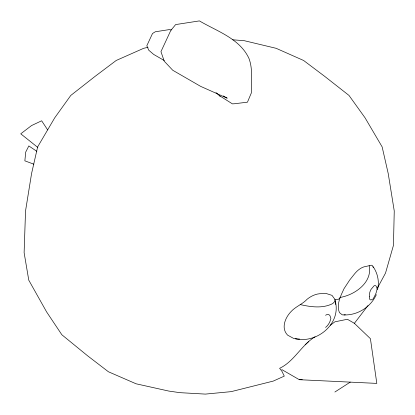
<?xml version="1.0" encoding="UTF-8"?>
<svg xmlns="http://www.w3.org/2000/svg" width="415" height="415" viewBox="0 0 415 415"><rect width="100%" height="100%" fill="white"/><g stroke="black" fill="none" stroke-linecap="round" stroke-linejoin="round"><path stroke-width="0.62" d="M377.484 289.67C379.601 281.91 377.66 273.21 373.137 266.643M377.52 287.891L385.519 273.075L393.456 245.353L394.25 210.96L388.217 173.543L382.142 146.894L365.055 117.808L349.005 95.44L324.634 76.313L303.583 60.471L276.141 48.316L244.186 40.675L232.758 39.804M376.343 294.671C370.476 307.588 356.449 316.111 342.225 314.824L339.444 312.609C336.145 304.532 340.679 295.962 344.03 288.669L349.7 280.011L354.384 274.102A26.809 15.215 -72.8 0 1 364.033 266.845L371.435 265.226L372.281 265.455L373.433 267.815M354.208 323.544L367.986 305.559M315.073 336.757C301.404 345.083 294.209 361.429 279.617 368.318L281.904 371.249L284.285 376.125L273.303 381.074L231.171 391.641L205.373 394.1L179.809 392.657L168.718 391.055L136.094 383.797L108.429 371.773L87.601 355.8L61.861 334.77L46.62 311.935L28.765 280.156L24.117 252.688L25.538 210.96L31.571 173.543L37.651 146.894L54.733 117.808L70.783 95.44L95.154 76.313L116.21 60.471L143.647 48.316L148.036 47.263M305.16 344.787L308.475 341.737M325.562 327.44L326.771 326.361A7.314 2.993 -59.4 0 0 329.904 321.646L330.9 318.372L329.904 315.571A7.314 4.207 -73.6 0 0 326.771 314.622L325.562 315.286M330.309 325.267L334.879 321.822L347.391 319.27L354.337 323.28L370.413 338.671L376.81 383.393L299.339 379.704L281.785 369.568M334.879 392.019L350.307 382.096M345.358 314.788L344.03 314.923M299.339 379.704L302.276 379.533M300.553 304.548L300.133 304.553C310.747 306.991 322.725 308.724 332.773 303.552L335.164 301.077L334.915 299.666L338.609 299.246L340.227 297.42C354.732 294.956 372.68 282.465 369.189 265.745M299.552 339.034L296.196 338.837M295.444 338.811C316.878 343.734 341.218 323.819 335.33 301.373M171.416 29.927L169.144 29.631L155.34 31.763L152.507 33.506L146.832 45.733L148.741 50.189L153.675 54.427L164.278 60.549M296.025 338.827L293.498 338.35L287.621 335.154C280.773 328.177 285.198 317.61 291.071 311.572C295.703 306.467 302.483 304.268 307.136 299.215A26.321 18.872 -60 0 1 319.483 293.747L326.04 293.457L331.979 295.356L334.853 299.288L335.73 304.491M33.864 164.184L24.853 160.838L25.73 152.066L28.827 145.935L36.847 151.34M223.306 95.932L227.213 98.184L200.647 86.372L172.744 70.26L164.241 61.197L160.953 51.657L170.736 30.575L175.623 24.584L199.423 20.9C217.164 31.384 239.74 38.491 248.979 58.468C253.129 69.637 251.065 81.361 251.34 92.944L247.449 102.189L234.387 103.755L232.416 103.869L219.224 95.512M37.848 147.481L20.75 133.812L31.556 125.553L41.656 120.791L47.658 129.911M216.018 92.618L220.106 96.311M369.412 296.777L369.371 298.115A7.714 3.154 -59.4 0 0 371.031 299.931L373.158 298.935L375.575 294.256A6.863 1.551 -69.8 0 0 377.064 289.037A6.863 2.692 -83.7 0 0 375.575 285.665L374.807 285.515L373.982 285.894L371.031 289.405A7.714 4.435 -73.6 0 0 369.371 294.972L369.412 296.777"/></g></svg>
